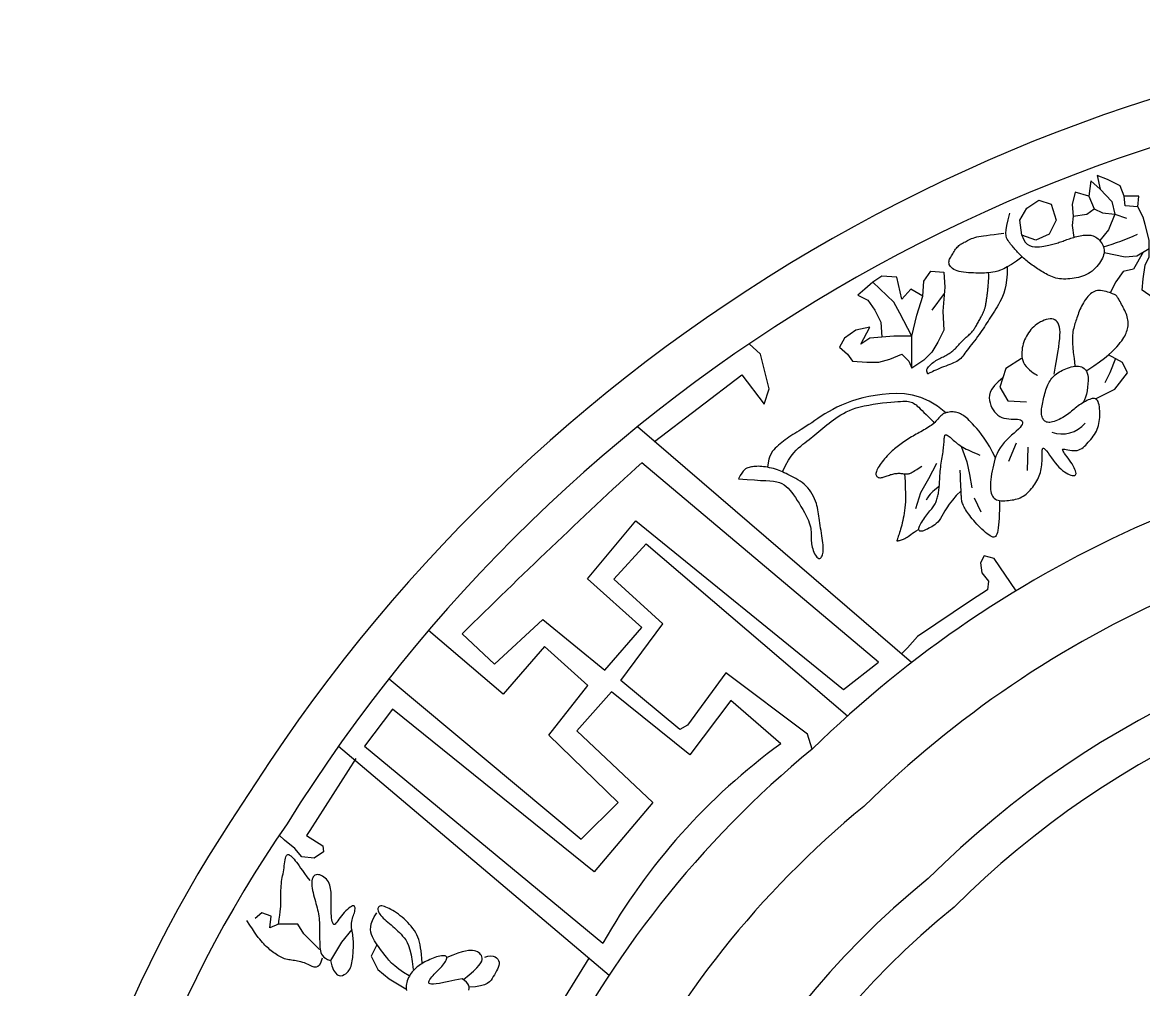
# Model space of a CAD drawing. Extents: x -66030 to 95157, y -13132 to 45879.
# Drawn here: x 24990 to 25571, y 14130 to 14631 of the extents above; entities that cross this region are included whole.
import ezdxf

# ---------------------------------------------------------------- set-up
doc = ezdxf.new("R2010")
doc.units = 0
doc.header["$LTSCALE"] = 100
doc.header["$MEASUREMENT"] = 0
for name, color, linetype in [('3', 11, 'CONTINUOUS'), ('4', 121, 'CONTINUOUS'), ('7', 105, 'CONTINUOUS')]:
    doc.layers.add(name, color=color, linetype=linetype)

# ---------------------------------------------------------------- blocks, each defined once
blk = doc.blocks.new('窗-064')
at = {"layer": '3'}
for points in [[(379.11, 1460.02, 0.125096), (82.51, 1540.83, 0.246226), (-582.47, 1150.55, 0.263392), (-638.54, 530.87, 0.244254), (-189.37, 119.63, 0.094728), (40.45, 107.47, 0.229302), (460.49, 195.21, 0.299851), (744.37, 931.32, 0.257018), (480.15, 1211.55, 0.245877)], [(258.21, 275.66, 0.056171), (374.67, 329.94, 0.100571), (525.28, 505.18, 0.264454), (554.96, 903.36, 0.241063), (298.76, 1092.72, -0.456969), (268.04, 1157.7, 0.370609), (239.49, 1323.16, 0.165573), (66.06, 1355.1, 0.181697), (-310.31, 1189.25, 0.216134), (-501.54, 799.61, 0.12446), (-434.82, 522.55, 0.140784), (-236.16, 321.06, 0.124254), (-143.2, 281.96, 0.146763), (39.28, 286.51, 0.143216)], [(227.97, 381.57, 0.05011), (312.04, 420.63, 0.099746), (431.49, 562.89, 0.267512), (456, 855.31, 0.244076), (277.18, 984.76, -0.494799), (172.3, 1212.21, 0.306539), (173.76, 1233.26, 0.151695), (77.53, 1245.54, 0.187203), (-236.76, 1107.29, 0.218426), (-391.56, 797.3, 0.123451), (-337.83, 574.45, 0.145516), (-174.96, 412.93, 0.15666), (-120.87, 390.01, 0.201741), (39.36, 405.81, 0.174671)]]:
    blk.add_lwpolyline(points, format="xyb", close=True, dxfattribs=at)
for points in [[(-160.96, 1479.5), (-165.83, 1483.82), (-166.91, 1475.71), (-164.21, 1469.23), (-159.88, 1467.07), (-153.39, 1466.53)], [(-141.49, 1470.31), (-140.95, 1475.71), (-148.52, 1475.71), (-150.68, 1481.12), (-157.18, 1484.36), (-162.59, 1486.52), (-160.96, 1479.5), (-155.01, 1473.01), (-153.39, 1466.53), (-147.44, 1464.37)], [(-166.91, 1475.71), (-173.95, 1477.88), (-175.57, 1471.39), (-175.03, 1465.45), (-168, 1466.53), (-164.21, 1469.23)], [(-201.55, 1455.56), (-202.58, 1463.34), (-198.95, 1469.57), (-192.72, 1473.72), (-186.49, 1471.64), (-183.89, 1463.34), (-187.52, 1456.08), (-194.28, 1452.97), (-201.55, 1455.56)], [(-133.5, 1423.13), (-139.32, 1427.08), (-138.78, 1433.03), (-137.7, 1440.05), (-135.54, 1444.38), (-135.54, 1453.02), (-137.7, 1461.13), (-138.78, 1464.91), (-141.49, 1470.31), (-147.98, 1470.85), (-148.52, 1475.71)], [(-201.55, 1455.56), (-200.84, 1453.51), (-199.91, 1451.97), (-198.81, 1450.87), (-197.58, 1450.15), (-196.28, 1449.73), (-194.96, 1449.55), (-193.65, 1449.52), (-192.42, 1449.6), (-191.29, 1449.71), (-190.26, 1449.84), (-189.33, 1449.99), (-188.47, 1450.15), (-187.68, 1450.32), (-186.93, 1450.51), (-186.22, 1450.7), (-185.53, 1450.89), (-184.86, 1451.09), (-184.19, 1451.28), (-183.52, 1451.48), (-182.86, 1451.68), (-182.21, 1451.89), (-181.55, 1452.1), (-180.9, 1452.31), (-180.25, 1452.54), (-179.6, 1452.77), (-178.95, 1453), (-178.29, 1453.25), (-177.61, 1453.49), (-176.92, 1453.73), (-176.21, 1453.97), (-175.48, 1454.21), (-174.72, 1454.44), (-173.92, 1454.66), (-173.1, 1454.87), (-172.27, 1455.06), (-171.43, 1455.24), (-170.58, 1455.39), (-169.75, 1455.51), (-168.93, 1455.6), (-168.14, 1455.65), (-167.37, 1455.66), (-166.64, 1455.63), (-165.93, 1455.54), (-165.25, 1455.4), (-164.58, 1455.2), (-163.94, 1454.93), (-163.31, 1454.59), (-162.68, 1454.18), (-162.07, 1453.69), (-161.48, 1453.12), (-160.93, 1452.49), (-160.41, 1451.81), (-159.96, 1451.09), (-159.57, 1450.33), (-159.26, 1449.54), (-159.05, 1448.73), (-158.94, 1447.92), (-158.93, 1447.1), (-159.02, 1446.27), (-159.2, 1445.43), (-159.47, 1444.58), (-159.83, 1443.72), (-160.27, 1442.86), (-160.78, 1441.99), (-161.37, 1441.11), (-162.02, 1440.24), (-162.74, 1439.38), (-163.52, 1438.54), (-164.35, 1437.74), (-165.22, 1436.99), (-166.14, 1436.3), (-167.1, 1435.68), (-168.09, 1435.14), (-169.11, 1434.67), (-170.15, 1434.27), (-171.21, 1433.93), (-172.29, 1433.65), (-173.38, 1433.42), (-174.48, 1433.23), (-175.58, 1433.09), (-176.68, 1432.97), (-177.78, 1432.9), (-178.87, 1432.86), (-179.94, 1432.86), (-180.99, 1432.91), (-182.02, 1433), (-183.02, 1433.15), (-183.98, 1433.35), (-184.9, 1433.6), (-185.78, 1433.9), (-186.64, 1434.25), (-187.46, 1434.63), (-188.26, 1435.04), (-189.04, 1435.47), (-189.8, 1435.92), (-190.55, 1436.37), (-191.3, 1436.83), (-192.03, 1437.28), (-192.76, 1437.74), (-193.48, 1438.2), (-194.19, 1438.66), (-194.89, 1439.13), (-195.58, 1439.61), (-196.27, 1440.09), (-196.94, 1440.58), (-197.61, 1441.08), (-198.27, 1441.58), (-198.91, 1442.09), (-199.53, 1442.6), (-200.14, 1443.12), (-200.72, 1443.63), (-201.29, 1444.15), (-201.83, 1444.67), (-202.35, 1445.19), (-202.85, 1445.71), (-203.33, 1446.23), (-203.8, 1446.74), (-204.27, 1447.26), (-204.73, 1447.78), (-205.18, 1448.3), (-205.64, 1448.82), (-206.09, 1449.34), (-206.54, 1449.88), (-206.99, 1450.42), (-207.43, 1450.98), (-207.87, 1451.56), (-208.3, 1452.16), (-208.73, 1452.8), (-209.14, 1453.48), (-209.49, 1454.28), (-209.74, 1455.31), (-209.84, 1456.64), (-209.75, 1458.38), (-209.4, 1460.63), (-208.76, 1463.46), (-207.78, 1466.97)], [(-175.03, 1465.45), (-175.57, 1460.59), (-174.72, 1454.44)], [(-153.39, 1466.53), (-156.63, 1458.42), (-161.2, 1452.81)], [(-201.55, 1444.15), (-204.45, 1442.05), (-206.97, 1440.38), (-209.14, 1439.09), (-211.02, 1438.12), (-212.66, 1437.42), (-214.11, 1436.93), (-215.41, 1436.6), (-216.61, 1436.37), (-217.75, 1436.2), (-218.86, 1436.07), (-219.95, 1435.98), (-221.03, 1435.93), (-222.11, 1435.9), (-223.22, 1435.9), (-224.35, 1435.91), (-225.52, 1435.94), (-226.75, 1435.98), (-228.01, 1436.03), (-229.28, 1436.1), (-230.55, 1436.21), (-231.79, 1436.35), (-232.98, 1436.53), (-234.1, 1436.77), (-235.13, 1437.06), (-236.05, 1437.42), (-236.85, 1437.83), (-237.54, 1438.29), (-238.13, 1438.78), (-238.6, 1439.3), (-238.96, 1439.85), (-239.22, 1440.4), (-239.37, 1440.95), (-239.42, 1441.5), (-239.37, 1442.04), (-239.24, 1442.58), (-239.04, 1443.12), (-238.79, 1443.67), (-238.49, 1444.22), (-238.16, 1444.79), (-237.81, 1445.36), (-237.45, 1445.95), (-237.08, 1446.55), (-236.7, 1447.14), (-236.32, 1447.73), (-235.92, 1448.29), (-235.52, 1448.83), (-235.11, 1449.32), (-234.7, 1449.77), (-234.27, 1450.17), (-233.83, 1450.51), (-233.38, 1450.83), (-232.92, 1451.11), (-232.44, 1451.38), (-231.94, 1451.64), (-231.43, 1451.91), (-230.89, 1452.19), (-230.32, 1452.49), (-229.72, 1452.81), (-229.09, 1453.14), (-228.4, 1453.47), (-227.66, 1453.8), (-226.85, 1454.11), (-225.96, 1454.39), (-225, 1454.65), (-223.94, 1454.88), (-222.76, 1455.09), (-221.41, 1455.28), (-219.86, 1455.48), (-218.07, 1455.7), (-216.01, 1455.95), (-213.63, 1456.25), (-210.89, 1456.6)], [(-158.97, 1446.68), (-147.98, 1444.38), (-142.03, 1444.92), (-135.54, 1448.7)], [(-138.78, 1446.81), (-143.65, 1437.89), (-149.06, 1436.81), (-152.85, 1431.41), (-155.75, 1425.65)], [(-258.67, 1403.18), (-268.02, 1403.18), (-280.48, 1402.14), (-285.16, 1399.03), (-280.48, 1407.84), (-287.75, 1406.29), (-293.46, 1402.14), (-296.06, 1397.47), (-291.91, 1393.84), (-289.31, 1390.21), (-282.04, 1389.69), (-275.81, 1389.69), (-270.1, 1391.25), (-263.86, 1393.84), (-260.23, 1390.21), (-258.67, 1386.58), (-258.67, 1397.47), (-258.67, 1403.18), (-256.07, 1414.07), (-252.96, 1423.92), (-252.44, 1431.7), (-248.8, 1436.89), (-242.05, 1436.37), (-241.53, 1428.59), (-242.57, 1416.14), (-242.05, 1406.29), (-245.17, 1400.06), (-248.28, 1394.88), (-252.44, 1390.73), (-258.67, 1386.58)], [(-209.14, 1439.09), (-209.29, 1435.44), (-209.57, 1432.32), (-209.96, 1429.66), (-210.45, 1427.4), (-211.02, 1425.46), (-211.65, 1423.8), (-212.32, 1422.32), (-213.01, 1420.98), (-213.71, 1419.72), (-214.41, 1418.51), (-215.11, 1417.35), (-215.81, 1416.24), (-216.5, 1415.16), (-217.18, 1414.11), (-217.85, 1413.09), (-218.51, 1412.08), (-219.15, 1411.08), (-219.79, 1410.08), (-220.42, 1409.09), (-221.05, 1408.09), (-221.7, 1407.09), (-222.37, 1406.09), (-223.06, 1405.07), (-223.79, 1404.04), (-224.55, 1403), (-225.35, 1401.94), (-226.15, 1400.9), (-226.96, 1399.86), (-227.76, 1398.84), (-228.52, 1397.85), (-229.26, 1396.9), (-229.94, 1396), (-230.56, 1395.15), (-231.13, 1394.36), (-231.67, 1393.62), (-232.21, 1392.93), (-232.75, 1392.29), (-233.32, 1391.7), (-233.93, 1391.15), (-234.61, 1390.64), (-235.36, 1390.17), (-236.19, 1389.74), (-237.08, 1389.33), (-238.02, 1388.93), (-239, 1388.55), (-240.03, 1388.16), (-241.07, 1387.77), (-242.14, 1387.36), (-243.21, 1386.92), (-244.27, 1386.48), (-245.3, 1386.04), (-246.28, 1385.6), (-247.18, 1385.19), (-248, 1384.82), (-248.71, 1384.49), (-249.28, 1384.22), (-249.71, 1384.02), (-250.02, 1383.88), (-250.22, 1383.8), (-250.34, 1383.78), (-250.41, 1383.8), (-250.45, 1383.87), (-250.47, 1383.98), (-250.51, 1384.12), (-250.58, 1384.28), (-250.67, 1384.48), (-250.77, 1384.71), (-250.84, 1384.96), (-250.89, 1385.26), (-250.89, 1385.58), (-250.82, 1385.95), (-250.66, 1386.35), (-250.41, 1386.79), (-250.07, 1387.26), (-249.65, 1387.75), (-249.16, 1388.25), (-248.62, 1388.76), (-248.04, 1389.25), (-247.42, 1389.73), (-246.79, 1390.17), (-246.15, 1390.58), (-245.5, 1390.96), (-244.85, 1391.32), (-244.21, 1391.65), (-243.56, 1391.97), (-242.93, 1392.28), (-242.3, 1392.6), (-241.68, 1392.91), (-241.08, 1393.23), (-240.49, 1393.57), (-239.92, 1393.91), (-239.36, 1394.26), (-238.83, 1394.62), (-238.31, 1394.98), (-237.82, 1395.35), (-237.35, 1395.72), (-236.9, 1396.1), (-236.48, 1396.48), (-236.07, 1396.86), (-235.68, 1397.24), (-235.31, 1397.63), (-234.94, 1398.01), (-234.59, 1398.4), (-234.24, 1398.79), (-233.89, 1399.18), (-233.55, 1399.57), (-233.2, 1399.96), (-232.84, 1400.34), (-232.48, 1400.73), (-232.11, 1401.12), (-231.72, 1401.51), (-231.31, 1401.9), (-230.89, 1402.29), (-230.44, 1402.67), (-230, 1403.06), (-229.55, 1403.45), (-229.1, 1403.84), (-228.67, 1404.23), (-228.26, 1404.62), (-227.87, 1405), (-227.51, 1405.39), (-227.17, 1405.79), (-226.86, 1406.18), (-226.57, 1406.59), (-226.28, 1407), (-226.01, 1407.43), (-225.74, 1407.87), (-225.46, 1408.33), (-225.18, 1408.81), (-224.89, 1409.31), (-224.61, 1409.82), (-224.32, 1410.34), (-224.03, 1410.85), (-223.75, 1411.37), (-223.47, 1411.87), (-223.2, 1412.37), (-222.94, 1412.84), (-222.69, 1413.3), (-222.46, 1413.75), (-222.23, 1414.18), (-222.02, 1414.59), (-221.82, 1415), (-221.63, 1415.39), (-221.46, 1415.77), (-221.3, 1416.14), (-221.15, 1416.5), (-221.02, 1416.86), (-220.9, 1417.21), (-220.78, 1417.56), (-220.68, 1417.92), (-220.58, 1418.28), (-220.5, 1418.65), (-220.42, 1419.03), (-220.34, 1419.42), (-220.27, 1419.82), (-220.21, 1420.23), (-220.14, 1420.66), (-220.08, 1421.09), (-220.01, 1421.53), (-219.94, 1421.98), (-219.87, 1422.44), (-219.8, 1422.91), (-219.72, 1423.39), (-219.65, 1423.86), (-219.58, 1424.34), (-219.51, 1424.81), (-219.45, 1425.27), (-219.39, 1425.72), (-219.33, 1426.16), (-219.29, 1426.59), (-219.24, 1427.04), (-219.2, 1427.5), (-219.16, 1428), (-219.12, 1428.54), (-219.07, 1429.13), (-219.02, 1429.79), (-218.96, 1430.51), (-218.9, 1431.3), (-218.85, 1432.12), (-218.8, 1432.96), (-218.78, 1433.79), (-218.77, 1434.6), (-218.8, 1435.37), (-218.86, 1436.07)], [(-252.96, 1423.92), (-259.19, 1427.55), (-263.86, 1422.37), (-266.46, 1433.78), (-274.25, 1434.3), (-278.92, 1431.18), (-283.08, 1427.55), (-286.71, 1424.44), (-281.52, 1421.85), (-277.89, 1416.66), (-274.77, 1410.44), (-274.25, 1402.66)], [(-258.67, 1403.18), (-264.9, 1415.11), (-268.02, 1420.81), (-278.92, 1431.18)], [(-241.8, 1425.41), (-248.28, 1416.66)], [(-167.92, 1385.51), (-164.38, 1387.88), (-161.37, 1390), (-158.84, 1391.9), (-156.74, 1393.6), (-155.01, 1395.12), (-153.58, 1396.49), (-152.4, 1397.73), (-151.42, 1398.85), (-150.57, 1399.87), (-149.84, 1400.82), (-149.22, 1401.7), (-148.69, 1402.53), (-148.25, 1403.31), (-147.87, 1404.06), (-147.55, 1404.8), (-147.28, 1405.53), (-147.04, 1406.27), (-146.84, 1407.02), (-146.67, 1407.78), (-146.55, 1408.54), (-146.48, 1409.31), (-146.46, 1410.09), (-146.5, 1410.87), (-146.6, 1411.67), (-146.76, 1412.47), (-146.97, 1413.28), (-147.24, 1414.09), (-147.55, 1414.91), (-147.89, 1415.72), (-148.26, 1416.53), (-148.66, 1417.34), (-149.07, 1418.14), (-149.49, 1418.94), (-149.91, 1419.71), (-150.32, 1420.46), (-150.71, 1421.16), (-151.08, 1421.81), (-151.42, 1422.4), (-151.72, 1422.91), (-151.97, 1423.34), (-152.17, 1423.68), (-152.34, 1423.94), (-152.5, 1424.15), (-152.68, 1424.31), (-152.89, 1424.46), (-153.17, 1424.6), (-153.54, 1424.76), (-154.02, 1424.96), (-154.63, 1425.21), (-155.35, 1425.5), (-156.16, 1425.8), (-157.04, 1426.1), (-157.96, 1426.38), (-158.9, 1426.63), (-159.84, 1426.81), (-160.76, 1426.92), (-161.63, 1426.94), (-162.46, 1426.86), (-163.25, 1426.69), (-164, 1426.43), (-164.72, 1426.08), (-165.41, 1425.65), (-166.08, 1425.13), (-166.73, 1424.54), (-167.36, 1423.86), (-167.97, 1423.11), (-168.56, 1422.31), (-169.13, 1421.47), (-169.67, 1420.59), (-170.17, 1419.69), (-170.64, 1418.79), (-171.08, 1417.89), (-171.48, 1417), (-171.84, 1416.13), (-172.17, 1415.28), (-172.48, 1414.44), (-172.76, 1413.62), (-173.04, 1412.81), (-173.3, 1412.02), (-173.55, 1411.24), (-173.81, 1410.48), (-174.06, 1409.73), (-174.3, 1408.97), (-174.54, 1408.19), (-174.75, 1407.39), (-174.95, 1406.55), (-175.12, 1405.67), (-175.26, 1404.73), (-175.37, 1403.7), (-175.43, 1402.53), (-175.44, 1401.13), (-175.37, 1399.42), (-175.21, 1397.31), (-174.95, 1394.73), (-174.57, 1391.59), (-174.07, 1387.81)], [(-184.81, 1383.47), (-184.09, 1387.77), (-183.47, 1391.5), (-182.95, 1394.73), (-182.52, 1397.5), (-182.2, 1399.89), (-181.97, 1401.94), (-181.85, 1403.72), (-181.83, 1405.28), (-181.91, 1406.67), (-182.1, 1407.9), (-182.38, 1408.97), (-182.77, 1409.89), (-183.25, 1410.65), (-183.82, 1411.26), (-184.49, 1411.71), (-185.24, 1412.01), (-186.08, 1412.16), (-186.99, 1412.17), (-187.96, 1412.06), (-188.95, 1411.83), (-189.96, 1411.5), (-190.98, 1411.09), (-191.97, 1410.6), (-192.92, 1410.05), (-193.82, 1409.45), (-194.66, 1408.81), (-195.46, 1408.12), (-196.2, 1407.39), (-196.9, 1406.62), (-197.55, 1405.81), (-198.16, 1404.96), (-198.72, 1404.09), (-199.24, 1403.18), (-199.72, 1402.24), (-200.16, 1401.27), (-200.54, 1400.27), (-200.88, 1399.26), (-201.15, 1398.21), (-201.38, 1397.15), (-201.53, 1396.08), (-201.63, 1394.98), (-201.65, 1393.88), (-201.57, 1392.78), (-201.4, 1391.69), (-201.11, 1390.61), (-200.7, 1389.56), (-200.15, 1388.54), (-199.44, 1387.56), (-198.59, 1386.62), (-197.64, 1385.76), (-196.65, 1384.98), (-195.7, 1384.3), (-194.84, 1383.74), (-194.15, 1383.31), (-193.68, 1383.05), (-193.52, 1382.96)], [(-392.03, 1348.6), (-346.83, 1383.14), (-335.21, 1367.97), (-332.53, 1376), (-337, 1393.85), (-342.91, 1399.25)], [(-201.71, 1391.65), (-209.89, 1386.53), (-212.97, 1376.82), (-208.87, 1369.66), (-199.15, 1369.15)], [(-163.35, 1370.69), (-153.37, 1375.7), (-146.76, 1384.29), (-149.4, 1389.57), (-156.74, 1393.6)], [(-153.07, 1391.59), (-156.02, 1384.29), (-158.66, 1379)], [(-211.43, 1381.68), (-213.96, 1379.57), (-215.85, 1377.63), (-217.18, 1375.84), (-218.02, 1374.2), (-218.45, 1372.67), (-218.56, 1371.24), (-218.41, 1369.89), (-218.08, 1368.6), (-217.65, 1367.36), (-217.13, 1366.18), (-216.51, 1365.08), (-215.79, 1364.06), (-214.99, 1363.14), (-214.09, 1362.34), (-213.1, 1361.67), (-212.03, 1361.14), (-210.87, 1360.77), (-209.65, 1360.53), (-208.42, 1360.38), (-207.19, 1360.3), (-206, 1360.26), (-204.88, 1360.22), (-203.86, 1360.16), (-202.98, 1360.04), (-202.27, 1359.83), (-201.73, 1359.54), (-201.37, 1359.16), (-201.2, 1358.69), (-201.23, 1358.14), (-201.46, 1357.5), (-201.9, 1356.76), (-202.56, 1355.95), (-203.43, 1355.04), (-204.48, 1354.05), (-205.66, 1352.99), (-206.92, 1351.86), (-208.22, 1350.66), (-209.5, 1349.4), (-210.73, 1348.1), (-211.86, 1346.74), (-212.84, 1345.35), (-213.68, 1343.92), (-214.41, 1342.46), (-215.02, 1340.98), (-215.55, 1339.48), (-216, 1337.96), (-216.38, 1336.43), (-216.72, 1334.9), (-217.02, 1333.37), (-217.29, 1331.85), (-217.51, 1330.36), (-217.69, 1328.91), (-217.81, 1327.52), (-217.88, 1326.2), (-217.89, 1324.96), (-217.83, 1323.82), (-217.7, 1322.79), (-217.49, 1321.87), (-217.21, 1321.05), (-216.86, 1320.34), (-216.43, 1319.73), (-215.92, 1319.21), (-215.34, 1318.79), (-214.67, 1318.46), (-213.93, 1318.21), (-213.12, 1318.04), (-212.26, 1317.95), (-211.36, 1317.91), (-210.42, 1317.93), (-209.48, 1317.99), (-208.53, 1318.08), (-207.59, 1318.2), (-206.68, 1318.34), (-205.78, 1318.5), (-204.91, 1318.69), (-204.06, 1318.91), (-203.23, 1319.18), (-202.42, 1319.51), (-201.63, 1319.89), (-200.85, 1320.33), (-200.09, 1320.84), (-199.35, 1321.42), (-198.63, 1322.06), (-197.93, 1322.74), (-197.26, 1323.46), (-196.61, 1324.21), (-195.98, 1324.99), (-195.39, 1325.78), (-194.83, 1326.59), (-194.31, 1327.4), (-193.82, 1328.22), (-193.37, 1329.06), (-192.96, 1329.92), (-192.59, 1330.79), (-192.26, 1331.68), (-191.98, 1332.6), (-191.75, 1333.54), (-191.56, 1334.5), (-191.41, 1335.47), (-191.3, 1336.47), (-191.22, 1337.47), (-191.16, 1338.48), (-191.14, 1339.5), (-191.13, 1340.52), (-191.13, 1341.54), (-191.13, 1342.51), (-191.11, 1343.4), (-191.05, 1344.16), (-190.93, 1344.74), (-190.73, 1345.11), (-190.43, 1345.23), (-190.02, 1345.04), (-189.47, 1344.53), (-188.81, 1343.73), (-188.05, 1342.71), (-187.2, 1341.54), (-186.29, 1340.26), (-185.34, 1338.94), (-184.36, 1337.65), (-183.36, 1336.43), (-182.38, 1335.35), (-181.41, 1334.41), (-180.46, 1333.6), (-179.54, 1332.91), (-178.65, 1332.33), (-177.81, 1331.87), (-177.02, 1331.51), (-176.28, 1331.24), (-175.61, 1331.06), (-175.02, 1330.97), (-174.51, 1330.98), (-174.09, 1331.1), (-173.77, 1331.32), (-173.57, 1331.66), (-173.5, 1332.11), (-173.55, 1332.68), (-173.75, 1333.38), (-174.07, 1334.19), (-174.5, 1335.07), (-175.01, 1336.02), (-175.6, 1337), (-176.23, 1337.99), (-176.89, 1338.98), (-177.56, 1339.93), (-178.23, 1340.82), (-178.85, 1341.65), (-179.42, 1342.41), (-179.89, 1343.07), (-180.24, 1343.63), (-180.44, 1344.08), (-180.47, 1344.42), (-180.29, 1344.61), (-179.9, 1344.67), (-179.3, 1344.63), (-178.56, 1344.5), (-177.69, 1344.34), (-176.75, 1344.16), (-175.76, 1344.01), (-174.77, 1343.93), (-173.81, 1343.93), (-172.92, 1344.06), (-172.09, 1344.3), (-171.31, 1344.64), (-170.57, 1345.08), (-169.86, 1345.6), (-169.18, 1346.18), (-168.51, 1346.83), (-167.84, 1347.51), (-167.16, 1348.23), (-166.49, 1348.98), (-165.83, 1349.76), (-165.18, 1350.57), (-164.57, 1351.4), (-163.99, 1352.27), (-163.45, 1353.16), (-162.98, 1354.07), (-162.56, 1355.01), (-162.2, 1355.97), (-161.91, 1356.96), (-161.66, 1357.97), (-161.47, 1359), (-161.33, 1360.06), (-161.24, 1361.14), (-161.18, 1362.25), (-161.17, 1363.38), (-161.2, 1364.5), (-161.28, 1365.61), (-161.41, 1366.66), (-161.59, 1367.64), (-161.82, 1368.53), (-162.11, 1369.3), (-162.46, 1369.92), (-162.88, 1370.38), (-163.35, 1370.69), (-163.88, 1370.86), (-164.46, 1370.91), (-165.08, 1370.85), (-165.74, 1370.7), (-166.43, 1370.47), (-167.16, 1370.17), (-167.9, 1369.83), (-168.67, 1369.45), (-169.44, 1369.02), (-170.22, 1368.57), (-170.99, 1368.08), (-171.75, 1367.57), (-172.49, 1367.05), (-173.21, 1366.51), (-173.9, 1365.96), (-174.57, 1365.41), (-175.23, 1364.85), (-175.89, 1364.3), (-176.56, 1363.74), (-177.26, 1363.18), (-177.98, 1362.63), (-178.76, 1362.08), (-179.58, 1361.54), (-180.45, 1361.02), (-181.34, 1360.53), (-182.24, 1360.07), (-183.14, 1359.65), (-184.02, 1359.29), (-184.87, 1358.99), (-185.67, 1358.76), (-186.4, 1358.61), (-187.08, 1358.53), (-187.7, 1358.53), (-188.26, 1358.6), (-188.77, 1358.73), (-189.23, 1358.94), (-189.65, 1359.2), (-190.02, 1359.52), (-190.35, 1359.9), (-190.64, 1360.34), (-190.89, 1360.82), (-191.1, 1361.36), (-191.26, 1361.94), (-191.37, 1362.57), (-191.44, 1363.24), (-191.47, 1363.95), (-191.45, 1364.71), (-191.38, 1365.5), (-191.28, 1366.32), (-191.14, 1367.17), (-190.97, 1368.05), (-190.78, 1368.94), (-190.58, 1369.85), (-190.36, 1370.77), (-190.13, 1371.7), (-189.89, 1372.63), (-189.64, 1373.56), (-189.38, 1374.48), (-189.1, 1375.38), (-188.8, 1376.26), (-188.48, 1377.11), (-188.14, 1377.93), (-187.78, 1378.71), (-187.39, 1379.45), (-186.96, 1380.15), (-186.51, 1380.83), (-186.02, 1381.46), (-185.49, 1382.07), (-184.92, 1382.66), (-184.3, 1383.21), (-183.64, 1383.74), (-182.93, 1384.25), (-182.18, 1384.73), (-181.39, 1385.18), (-180.57, 1385.61), (-179.71, 1386), (-178.82, 1386.37), (-177.9, 1386.7), (-176.97, 1387.01), (-176.02, 1387.26), (-175.06, 1387.47), (-174.12, 1387.61), (-173.2, 1387.67), (-172.3, 1387.65), (-171.45, 1387.53), (-170.65, 1387.3), (-169.92, 1386.95), (-169.26, 1386.47), (-168.68, 1385.85), (-168.18, 1385.08), (-167.79, 1384.14), (-167.49, 1383.03), (-167.32, 1381.74), (-167.26, 1380.25), (-167.33, 1378.58), (-167.51, 1376.79), (-167.79, 1374.97), (-168.17, 1373.22), (-168.61, 1371.62), (-169.11, 1370.26), (-169.65, 1369.24), (-170.23, 1368.64)], [(-241.03, 1363.48), (-245.37, 1366.97), (-249.7, 1369.59), (-253.99, 1371.46), (-258.23, 1372.66), (-262.38, 1373.33), (-266.42, 1373.54), (-270.31, 1373.42), (-274.04, 1373.07), (-277.57, 1372.57), (-280.92, 1371.95), (-284.08, 1371.23), (-287.07, 1370.41), (-289.89, 1369.51), (-292.55, 1368.53), (-295.06, 1367.48), (-297.43, 1366.39), (-299.66, 1365.24), (-301.75, 1364.08), (-303.73, 1362.9), (-305.59, 1361.72), (-307.34, 1360.57), (-308.98, 1359.46), (-310.54, 1358.4), (-312, 1357.41), (-313.38, 1356.51), (-314.69, 1355.68), (-315.93, 1354.91), (-317.12, 1354.19), (-318.24, 1353.51), (-319.33, 1352.85), (-320.37, 1352.21), (-321.38, 1351.56), (-322.37, 1350.91), (-323.33, 1350.24), (-324.27, 1349.56), (-325.18, 1348.87), (-326.08, 1348.16), (-326.95, 1347.44), (-327.8, 1346.7), (-328.64, 1345.95), (-329.45, 1345.17), (-330.23, 1344.33), (-330.96, 1343.39), (-331.63, 1342.28), (-332.23, 1340.97), (-332.73, 1339.41), (-333.14, 1337.55), (-333.43, 1335.35)], [(-325.64, 1332.95), (-324.05, 1336.22), (-322.56, 1338.9), (-321.16, 1341.06), (-319.84, 1342.81), (-318.58, 1344.21), (-317.39, 1345.35), (-316.24, 1346.31), (-315.13, 1347.18), (-314.04, 1348.02), (-312.98, 1348.85), (-311.93, 1349.68), (-310.89, 1350.5), (-309.87, 1351.32), (-308.85, 1352.15), (-307.83, 1352.98), (-306.81, 1353.82), (-305.78, 1354.68), (-304.74, 1355.54), (-303.69, 1356.41), (-302.62, 1357.28), (-301.52, 1358.15), (-300.39, 1359.02), (-299.23, 1359.88), (-298.03, 1360.74), (-296.78, 1361.58), (-295.47, 1362.4), (-294.09, 1363.19), (-292.61, 1363.96), (-291.03, 1364.69), (-289.31, 1365.37), (-287.46, 1366.01), (-285.45, 1366.58), (-283.27, 1367.1), (-280.98, 1367.56), (-278.61, 1367.96), (-276.23, 1368.31), (-273.89, 1368.61), (-271.64, 1368.87), (-269.53, 1369.07), (-267.62, 1369.24), (-265.94, 1369.37), (-264.49, 1369.46), (-263.23, 1369.51), (-262.14, 1369.52), (-261.2, 1369.48), (-260.37, 1369.38), (-259.64, 1369.24), (-258.96, 1369.04), (-258.33, 1368.79), (-257.72, 1368.47), (-257.1, 1368.08), (-256.47, 1367.61), (-255.79, 1367.04), (-255.06, 1366.38), (-254.25, 1365.6), (-253.34, 1364.72), (-252.34, 1363.71), (-251.27, 1362.65), (-250.21, 1361.58), (-249.21, 1360.56), (-248.33, 1359.67), (-247.63, 1358.96), (-247.16, 1358.48), (-246.99, 1358.31)], [(-215.29, 1340.23), (-216.8, 1343.2), (-218.28, 1345.87), (-219.74, 1348.26), (-221.15, 1350.38), (-222.51, 1352.26), (-223.79, 1353.92), (-224.99, 1355.38), (-226.1, 1356.66), (-227.11, 1357.78), (-228.02, 1358.75), (-228.86, 1359.59), (-229.62, 1360.31), (-230.33, 1360.93), (-230.99, 1361.46), (-231.63, 1361.92), (-232.25, 1362.32), (-232.86, 1362.68), (-233.47, 1362.99), (-234.08, 1363.25), (-234.69, 1363.48), (-235.32, 1363.66), (-235.95, 1363.8), (-236.59, 1363.9), (-237.26, 1363.96), (-237.94, 1363.98), (-238.63, 1363.95), (-239.33, 1363.88), (-240.02, 1363.76), (-240.7, 1363.6), (-241.36, 1363.37), (-241.99, 1363.09), (-242.58, 1362.74), (-243.14, 1362.34), (-243.66, 1361.88), (-244.15, 1361.38), (-244.64, 1360.84), (-245.13, 1360.28), (-245.62, 1359.71), (-246.14, 1359.14), (-246.7, 1358.58), (-247.29, 1358.04), (-247.93, 1357.51), (-248.6, 1357), (-249.3, 1356.51), (-250.03, 1356.03), (-250.78, 1355.55), (-251.55, 1355.09), (-252.34, 1354.63), (-253.14, 1354.18), (-253.94, 1353.73), (-254.75, 1353.28), (-255.56, 1352.84), (-256.38, 1352.38), (-257.2, 1351.93), (-258.01, 1351.47), (-258.83, 1351), (-259.63, 1350.52), (-260.43, 1350.03), (-261.23, 1349.54), (-262, 1349.04), (-262.77, 1348.53), (-263.51, 1348.02), (-264.24, 1347.51), (-264.94, 1347), (-265.62, 1346.48), (-266.29, 1345.96), (-266.93, 1345.44), (-267.57, 1344.9), (-268.2, 1344.34), (-268.83, 1343.76), (-269.47, 1343.15), (-270.11, 1342.52), (-270.77, 1341.85), (-271.44, 1341.15), (-272.1, 1340.43), (-272.76, 1339.69), (-273.39, 1338.94), (-274.01, 1338.19), (-274.58, 1337.43), (-275.12, 1336.67), (-275.61, 1335.93), (-276.04, 1335.2), (-276.42, 1334.49), (-276.73, 1333.82), (-276.97, 1333.18), (-277.14, 1332.59), (-277.23, 1332.05), (-277.23, 1331.56), (-277.15, 1331.14), (-276.99, 1330.78), (-276.75, 1330.48), (-276.46, 1330.25), (-276.11, 1330.07), (-275.73, 1329.95), (-275.3, 1329.88), (-274.86, 1329.88), (-274.4, 1329.92), (-273.92, 1330.01), (-273.43, 1330.14), (-272.93, 1330.3), (-272.41, 1330.49), (-271.88, 1330.68), (-271.35, 1330.89), (-270.8, 1331.09), (-270.24, 1331.28), (-269.67, 1331.46), (-269.11, 1331.63), (-268.54, 1331.77), (-267.97, 1331.9), (-267.41, 1332.01), (-266.86, 1332.09), (-266.31, 1332.14), (-265.79, 1332.17), (-265.28, 1332.17), (-264.78, 1332.15), (-264.3, 1332.12), (-263.84, 1332.07), (-263.4, 1332.02), (-262.98, 1331.97), (-262.57, 1331.93), (-262.18, 1331.9), (-261.81, 1331.88), (-261.46, 1331.87), (-261.1, 1331.88), (-260.76, 1331.91), (-260.41, 1331.96), (-260.06, 1332.04), (-259.7, 1332.14), (-259.32, 1332.28), (-258.9, 1332.47), (-258.39, 1332.73), (-257.78, 1333.09), (-257.01, 1333.57), (-256.07, 1334.19), (-254.91, 1334.97), (-253.5, 1335.93)], [(-258.77, 1234.1), (-400.91, 1356.23)], [(-233.09, 1323.13), (-235.61, 1320.59), (-237.64, 1318.29), (-239.26, 1316.21), (-240.54, 1314.35), (-241.55, 1312.68), (-242.38, 1311.2), (-243.09, 1309.9), (-243.77, 1308.76), (-244.47, 1307.76), (-245.2, 1306.9), (-245.95, 1306.15), (-246.72, 1305.51), (-247.5, 1304.95), (-248.28, 1304.47), (-249.05, 1304.04), (-249.81, 1303.65), (-250.55, 1303.28), (-251.26, 1302.96), (-251.94, 1302.67), (-252.56, 1302.43), (-253.14, 1302.26), (-253.65, 1302.15), (-254.09, 1302.12), (-254.45, 1302.17), (-254.72, 1302.32), (-254.91, 1302.55), (-255.01, 1302.86), (-255.02, 1303.26), (-254.96, 1303.72), (-254.81, 1304.25), (-254.59, 1304.84), (-254.29, 1305.49), (-253.92, 1306.18), (-253.49, 1306.92), (-253, 1307.67), (-252.48, 1308.44), (-251.94, 1309.21), (-251.38, 1309.96), (-250.83, 1310.69), (-250.28, 1311.39), (-249.76, 1312.04), (-249.27, 1312.64), (-248.8, 1313.22), (-248.35, 1313.77), (-247.94, 1314.3), (-247.55, 1314.82), (-247.19, 1315.34), (-246.86, 1315.87), (-246.55, 1316.41), (-246.28, 1316.96), (-246.03, 1317.53), (-245.81, 1318.1), (-245.61, 1318.69), (-245.42, 1319.29), (-245.26, 1319.89), (-245.12, 1320.5), (-244.98, 1321.12), (-244.87, 1321.74), (-244.76, 1322.39), (-244.67, 1323.06), (-244.58, 1323.77), (-244.51, 1324.51), (-244.44, 1325.3), (-244.38, 1326.14), (-244.32, 1327.03), (-244.26, 1327.98), (-244.21, 1328.97), (-244.15, 1330), (-244.08, 1331.04), (-244, 1332.11), (-243.91, 1333.18), (-243.8, 1334.25), (-243.67, 1335.31), (-243.53, 1336.36), (-243.37, 1337.4), (-243.21, 1338.42), (-243.05, 1339.42), (-242.88, 1340.4), (-242.73, 1341.37), (-242.58, 1342.31), (-242.45, 1343.22), (-242.34, 1344.11), (-242.23, 1344.98), (-242.14, 1345.81), (-242.06, 1346.61), (-242, 1347.39), (-241.94, 1348.13), (-241.9, 1348.84), (-241.86, 1349.51), (-241.82, 1350.14), (-241.78, 1350.7), (-241.71, 1351.19), (-241.61, 1351.59), (-241.46, 1351.9), (-241.26, 1352.09), (-241, 1352.16), (-240.67, 1352.09), (-240.27, 1351.91), (-239.83, 1351.62), (-239.33, 1351.26), (-238.81, 1350.83), (-238.27, 1350.36), (-237.71, 1349.86), (-237.15, 1349.37), (-236.6, 1348.88), (-236.05, 1348.4), (-235.49, 1347.94), (-234.91, 1347.48), (-234.3, 1347.03), (-233.65, 1346.58), (-232.95, 1346.13), (-232.19, 1345.68), (-231.37, 1345.22), (-230.47, 1344.76), (-229.5, 1344.28), (-228.45, 1343.79), (-227.32, 1343.28), (-226.11, 1342.75), (-224.82, 1342.2), (-223.44, 1341.62)], [(-232.93, 1345.73), (-230.09, 1338.15), (-228.82, 1331.51), (-227.55, 1324.56)], [(-204.62, 1347.75), (-208.53, 1338.28)], [(-198.49, 1345.7), (-198.86, 1333.64)], [(-491.74, 1248.96), (-475.05, 1233.22), (-449.92, 1256.32), (-417.74, 1230.21), (-398.64, 1252.3), (-426.79, 1277.41), (-401.65, 1307.54), (-294.07, 1220.17), (-275.97, 1234.23), (-398.64, 1337.67)], [(-245.91, 1337.2), (-250.02, 1329.3), (-254.13, 1322.03), (-256.66, 1313.81)], [(-348.4, 1329.37), (-343.97, 1328.99), (-340.21, 1328.72), (-337.04, 1328.52), (-334.38, 1328.37), (-332.16, 1328.21), (-330.29, 1328.02), (-328.7, 1327.75), (-327.31, 1327.37), (-326.04, 1326.85), (-324.87, 1326.18), (-323.79, 1325.38), (-322.77, 1324.46), (-321.8, 1323.41), (-320.86, 1322.24), (-319.93, 1320.97), (-318.99, 1319.6), (-318.03, 1318.13), (-317.07, 1316.61), (-316.12, 1315.04), (-315.2, 1313.47), (-314.34, 1311.92), (-313.55, 1310.43), (-312.85, 1309.01), (-312.27, 1307.7), (-311.81, 1306.52), (-311.46, 1305.45), (-311.21, 1304.49), (-311.04, 1303.6), (-310.94, 1302.78), (-310.89, 1301.99), (-310.87, 1301.22), (-310.87, 1300.45), (-310.87, 1299.67), (-310.86, 1298.87), (-310.84, 1298.06), (-310.79, 1297.23), (-310.72, 1296.39), (-310.62, 1295.54), (-310.47, 1294.68), (-310.27, 1293.81), (-310.02, 1292.94), (-309.72, 1292.08), (-309.38, 1291.25), (-309.01, 1290.48), (-308.62, 1289.77), (-308.22, 1289.16), (-307.81, 1288.66), (-307.41, 1288.29), (-307.02, 1288.07), (-306.64, 1287.98), (-306.28, 1288.03), (-305.95, 1288.2), (-305.65, 1288.49), (-305.38, 1288.88), (-305.14, 1289.37), (-304.95, 1289.95), (-304.79, 1290.62), (-304.68, 1291.36), (-304.62, 1292.18), (-304.59, 1293.07), (-304.6, 1294.03), (-304.66, 1295.07), (-304.75, 1296.17), (-304.88, 1297.33), (-305.05, 1298.56), (-305.24, 1299.83), (-305.46, 1301.13), (-305.69, 1302.46), (-305.92, 1303.78), (-306.14, 1305.1), (-306.35, 1306.39), (-306.54, 1307.63), (-306.71, 1308.83), (-306.85, 1309.98), (-306.99, 1311.1), (-307.14, 1312.19), (-307.32, 1313.28), (-307.54, 1314.37), (-307.8, 1315.47), (-308.14, 1316.6), (-308.56, 1317.77), (-309.05, 1318.95), (-309.62, 1320.14), (-310.26, 1321.32), (-310.98, 1322.48), (-311.76, 1323.6), (-312.61, 1324.66), (-313.53, 1325.64), (-314.51, 1326.55), (-315.53, 1327.37), (-316.59, 1328.13), (-317.67, 1328.82), (-318.76, 1329.45), (-319.84, 1330.04), (-320.89, 1330.58), (-321.92, 1331.09), (-322.89, 1331.58), (-323.83, 1332.04), (-324.74, 1332.48), (-325.63, 1332.89), (-326.53, 1333.27), (-327.43, 1333.64), (-328.35, 1333.97), (-329.3, 1334.28), (-330.29, 1334.57), (-331.32, 1334.83), (-332.36, 1335.06), (-333.4, 1335.26), (-334.44, 1335.44), (-335.45, 1335.57), (-336.43, 1335.68), (-337.35, 1335.75), (-338.22, 1335.78), (-339.03, 1335.77), (-339.79, 1335.74), (-340.51, 1335.68), (-341.19, 1335.58), (-341.83, 1335.47), (-342.45, 1335.33), (-343.04, 1335.18), (-343.62, 1335), (-344.2, 1334.76), (-344.79, 1334.41), (-345.41, 1333.91), (-346.06, 1333.19), (-346.77, 1332.23), (-347.55, 1330.97), (-348.4, 1329.37)], [(-262.36, 1331.83), (-262.16, 1327.89), (-262.03, 1324.57), (-261.96, 1321.78), (-261.95, 1319.44), (-261.99, 1317.45), (-262.08, 1315.75), (-262.22, 1314.24), (-262.39, 1312.84), (-262.59, 1311.48), (-262.82, 1310.15), (-263.07, 1308.87), (-263.34, 1307.63), (-263.62, 1306.44), (-263.9, 1305.3), (-264.19, 1304.23), (-264.47, 1303.22), (-264.74, 1302.29), (-265, 1301.44), (-265.24, 1300.66), (-265.47, 1299.96), (-265.68, 1299.34), (-265.86, 1298.8), (-266.02, 1298.34), (-266.15, 1297.96), (-266.26, 1297.67), (-266.32, 1297.45), (-266.35, 1297.3), (-266.33, 1297.21), (-266.26, 1297.17), (-266.13, 1297.16), (-265.93, 1297.19), (-265.67, 1297.24), (-265.34, 1297.31), (-264.95, 1297.4), (-264.49, 1297.51), (-264, 1297.65), (-263.46, 1297.83), (-262.9, 1298.05), (-262.32, 1298.32), (-261.72, 1298.65), (-261.13, 1299.03), (-260.51, 1299.47), (-259.85, 1299.96), (-259.14, 1300.5), (-258.34, 1301.08), (-257.43, 1301.71), (-256.41, 1302.37), (-255.24, 1303.07)], [(-213.12, 1318.04), (-213.19, 1315.57), (-213.27, 1313.22), (-213.35, 1311.02), (-213.44, 1308.97), (-213.55, 1307.08), (-213.68, 1305.38), (-213.84, 1303.87), (-214.03, 1302.57), (-214.25, 1301.48), (-214.52, 1300.6), (-214.84, 1299.93), (-215.21, 1299.46), (-215.64, 1299.16), (-216.13, 1299.05), (-216.69, 1299.11), (-217.32, 1299.33), (-218.03, 1299.7), (-218.81, 1300.2), (-219.64, 1300.82), (-220.5, 1301.53), (-221.39, 1302.32), (-222.29, 1303.17), (-223.19, 1304.06), (-224.07, 1304.96), (-224.93, 1305.87), (-225.75, 1306.77), (-226.54, 1307.67), (-227.28, 1308.55), (-227.99, 1309.42), (-228.65, 1310.26), (-229.26, 1311.08), (-229.82, 1311.86), (-230.33, 1312.62), (-230.78, 1313.34), (-231.19, 1314.03), (-231.54, 1314.69), (-231.85, 1315.32), (-232.11, 1315.93), (-232.33, 1316.51), (-232.51, 1317.08), (-232.65, 1317.62), (-232.76, 1318.15), (-232.83, 1318.68), (-232.89, 1319.21), (-232.93, 1319.74), (-232.96, 1320.3), (-232.99, 1320.87), (-233.01, 1321.48), (-233.05, 1322.13), (-233.09, 1322.89), (-233.14, 1323.83), (-233.2, 1325.02), (-233.27, 1326.53), (-233.36, 1328.44), (-233.45, 1330.81), (-233.57, 1333.72)], [(-244.32, 1325.51), (-245.79, 1324.35), (-246.92, 1323.44), (-247.81, 1322.68), (-248.52, 1321.99), (-249.14, 1321.29), (-249.75, 1320.48), (-250.44, 1319.5), (-251.29, 1318.24)], [(-226.29, 1319.5), (-222.81, 1312.23)], [(-310.31, 1189.25), (-312.79, 1196.93), (-355, 1228.74), (-374.91, 1201.7), (-378.89, 1199.31), (-409.47, 1224.77), (-387.65, 1254.2), (-413.14, 1277.27), (-396.41, 1295.56), (-292.02, 1206.4)], [(-204.5, 1271.33), (-215.89, 1288.02), (-221.12, 1289.32), (-223.08, 1285.74), (-222.42, 1280.52), (-218.83, 1276.28), (-219.48, 1271.71), (-227.65, 1266.5), (-255.72, 1247.59), (-260.95, 1241.72), (-264.03, 1238.61)], [(-529.64, 1225.73), (-429.99, 1142.55), (-410.88, 1161.64), (-446.86, 1196.45), (-426.62, 1222.27), (-449.1, 1242.48), (-470.46, 1217.78), (-509.11, 1250.73)], [(-326.57, 1191.96), (-352.43, 1214.41), (-373.79, 1186.34), (-414.26, 1218.9), (-432.24, 1198.69), (-392.9, 1161.64), (-423.25, 1125.71), (-527.79, 1209.92), (-542.41, 1190.83), (-418.75, 1088.66)], [(-415.59, 1071.95), (-555.84, 1190.66)], [(-546.87, 1184.36), (-570.62, 1147.1), (-572.4, 1144.44), (-563.99, 1139.06), (-563.66, 1136.04), (-568.36, 1132.68), (-574.75, 1133.35), (-578.45, 1137.72), (-583.83, 1142.08), (-586.55, 1144.59)], [(-586.99, 1098.54), (-586.57, 1101.11), (-586.26, 1103.23), (-586.04, 1104.97), (-585.89, 1106.4), (-585.8, 1107.6), (-585.75, 1108.65), (-585.73, 1109.61), (-585.73, 1110.57), (-585.73, 1111.58), (-585.73, 1112.65), (-585.71, 1113.76), (-585.69, 1114.9), (-585.65, 1116.05), (-585.6, 1117.2), (-585.52, 1118.34), (-585.42, 1119.46), (-585.29, 1120.54), (-585.13, 1121.59), (-584.96, 1122.62), (-584.78, 1123.63), (-584.59, 1124.64), (-584.4, 1125.65), (-584.22, 1126.68), (-584.06, 1127.72), (-583.91, 1128.79), (-583.77, 1129.86), (-583.62, 1130.89), (-583.47, 1131.85), (-583.29, 1132.72), (-583.07, 1133.46), (-582.81, 1134.03), (-582.49, 1134.42), (-582.1, 1134.58), (-581.65, 1134.54), (-581.16, 1134.33), (-580.62, 1133.96), (-580.05, 1133.45), (-579.46, 1132.84), (-578.85, 1132.14), (-578.24, 1131.38), (-577.63, 1130.57), (-576.99, 1129.69), (-576.29, 1128.71), (-575.49, 1127.59), (-574.56, 1126.31), (-573.47, 1124.82), (-572.18, 1123.11), (-570.65, 1121.13)], [(-559.97, 1079.72), (-559.21, 1076.83), (-558.36, 1074.7), (-557.44, 1073.23), (-556.49, 1072.32), (-555.53, 1071.88), (-554.58, 1071.8), (-553.68, 1071.98), (-552.85, 1072.34), (-552.11, 1072.79), (-551.47, 1073.31), (-550.9, 1073.89), (-550.42, 1074.53), (-550, 1075.23), (-549.64, 1075.98), (-549.34, 1076.78), (-549.08, 1077.62), (-548.87, 1078.51), (-548.68, 1079.42), (-548.54, 1080.36), (-548.41, 1081.31), (-548.32, 1082.28), (-548.24, 1083.24), (-548.18, 1084.21), (-548.14, 1085.15), (-548.11, 1086.09), (-548.08, 1087), (-548.08, 1087.9), (-548.09, 1088.79), (-548.12, 1089.67), (-548.17, 1090.54), (-548.25, 1091.4), (-548.35, 1092.27), (-548.48, 1093.13), (-548.63, 1093.99), (-548.77, 1094.85), (-548.91, 1095.71), (-549.03, 1096.56), (-549.1, 1097.4), (-549.12, 1098.24), (-549.08, 1099.06), (-548.97, 1099.88), (-548.79, 1100.69), (-548.57, 1101.48), (-548.32, 1102.25), (-548.07, 1103.01), (-547.82, 1103.74), (-547.59, 1104.45), (-547.41, 1105.13), (-547.28, 1105.78), (-547.22, 1106.38), (-547.23, 1106.92), (-547.32, 1107.37), (-547.49, 1107.71), (-547.75, 1107.94), (-548.1, 1108.03), (-548.56, 1107.95), (-549.12, 1107.71), (-549.77, 1107.32), (-550.48, 1106.78), (-551.24, 1106.14), (-552.03, 1105.4), (-552.81, 1104.59), (-553.59, 1103.72), (-554.32, 1102.83), (-555, 1101.93), (-555.62, 1101.05), (-556.18, 1100.24), (-556.7, 1099.52), (-557.17, 1098.94), (-557.59, 1098.52), (-557.96, 1098.31), (-558.3, 1098.33), (-558.59, 1098.62), (-558.85, 1099.15), (-559.07, 1099.87), (-559.25, 1100.76), (-559.4, 1101.78), (-559.52, 1102.89), (-559.6, 1104.06), (-559.66, 1105.24), (-559.68, 1106.4), (-559.69, 1107.55), (-559.68, 1108.68), (-559.66, 1109.79), (-559.64, 1110.87), (-559.63, 1111.94), (-559.63, 1112.99), (-559.66, 1114.02), (-559.71, 1115.03), (-559.81, 1116.01), (-559.94, 1116.97), (-560.13, 1117.89), (-560.38, 1118.77), (-560.69, 1119.61), (-561.08, 1120.4), (-561.54, 1121.13), (-562.09, 1121.81), (-562.72, 1122.42), (-563.39, 1122.95), (-564.1, 1123.39), (-564.82, 1123.75), (-565.53, 1124), (-566.23, 1124.14), (-566.88, 1124.17), (-567.48, 1124.06), (-568.02, 1123.84), (-568.49, 1123.5), (-568.89, 1123.04), (-569.21, 1122.48), (-569.46, 1121.81), (-569.63, 1121.05), (-569.71, 1120.19), (-569.71, 1119.25), (-569.63, 1118.23), (-569.48, 1117.15), (-569.28, 1116.03), (-569.03, 1114.88), (-568.75, 1113.72), (-568.45, 1112.56), (-568.14, 1111.41), (-567.83, 1110.28), (-567.52, 1109.18), (-567.22, 1108.1), (-566.94, 1107.03), (-566.67, 1105.96), (-566.43, 1104.89), (-566.22, 1103.81), (-566.05, 1102.73), (-565.91, 1101.62), (-565.8, 1100.5), (-565.73, 1099.36), (-565.68, 1098.23), (-565.65, 1097.09), (-565.63, 1095.96), (-565.63, 1094.84), (-565.63, 1093.73), (-565.63, 1092.64), (-565.62, 1091.57), (-565.61, 1090.53), (-565.59, 1089.5), (-565.55, 1088.5), (-565.49, 1087.52), (-565.42, 1086.56), (-565.31, 1085.63), (-565.17, 1084.72), (-564.96, 1083.84), (-564.64, 1083.01), (-564.17, 1082.22), (-563.51, 1081.49), (-562.62, 1080.82), (-561.45, 1080.23), (-559.97, 1079.72)], [(-591.39, 1096.66), (-590.8, 1102.6), (-595.52, 1104.37), (-599.06, 1101.42)], [(-519.19, 1071.7), (-522.13, 1073.52), (-524.58, 1075.23), (-526.61, 1076.85), (-528.29, 1078.37), (-529.67, 1079.81), (-530.82, 1081.15), (-531.81, 1082.42), (-532.7, 1083.62), (-533.55, 1084.74), (-534.36, 1085.82), (-535.13, 1086.85), (-535.86, 1087.87), (-536.54, 1088.87), (-537.17, 1089.89), (-537.74, 1090.93), (-538.25, 1092), (-538.69, 1093.14), (-539.02, 1094.35), (-539.18, 1095.66), (-539.15, 1097.08), (-538.86, 1098.64), (-538.26, 1100.37), (-537.32, 1102.27), (-535.99, 1104.37)], [(-512.42, 1078.47), (-512.62, 1080.76), (-512.82, 1082.81), (-513.02, 1084.65), (-513.24, 1086.3), (-513.5, 1087.8), (-513.8, 1089.19), (-514.17, 1090.48), (-514.63, 1091.71), (-515.17, 1092.91), (-515.8, 1094.08), (-516.51, 1095.22), (-517.28, 1096.32), (-518.12, 1097.39), (-519, 1098.42), (-519.92, 1099.4), (-520.86, 1100.34), (-521.83, 1101.24), (-522.81, 1102.09), (-523.79, 1102.89), (-524.78, 1103.64), (-525.76, 1104.34), (-526.73, 1104.99), (-527.69, 1105.59), (-528.62, 1106.13), (-529.53, 1106.62), (-530.4, 1107.04), (-531.23, 1107.4), (-532, 1107.68), (-532.71, 1107.88), (-533.36, 1107.98), (-533.93, 1107.99), (-534.42, 1107.9), (-534.81, 1107.7), (-535.12, 1107.4), (-535.32, 1107.02), (-535.43, 1106.56), (-535.43, 1106.05), (-535.33, 1105.48), (-535.13, 1104.89), (-534.81, 1104.27), (-534.39, 1103.64), (-533.87, 1103), (-533.27, 1102.35), (-532.59, 1101.68), (-531.85, 1101), (-531.07, 1100.31), (-530.25, 1099.6), (-529.41, 1098.87), (-528.56, 1098.13), (-527.7, 1097.36), (-526.84, 1096.58), (-525.98, 1095.78), (-525.12, 1094.95), (-524.26, 1094.11), (-523.42, 1093.24), (-522.58, 1092.35), (-521.76, 1091.42), (-520.96, 1090.35), (-520.2, 1089.04), (-519.47, 1087.38), (-518.79, 1085.24), (-518.17, 1082.53), (-517.61, 1079.13), (-517.13, 1074.93)], [(-564.37, 1080.97), (-564.93, 1078.79), (-565.63, 1077.34), (-566.46, 1076.52), (-567.38, 1076.19), (-568.37, 1076.25), (-569.41, 1076.58), (-570.45, 1077.06), (-571.49, 1077.57), (-572.49, 1078.02), (-573.46, 1078.4), (-574.39, 1078.71), (-575.29, 1078.96), (-576.16, 1079.17), (-577, 1079.34), (-577.82, 1079.49), (-578.61, 1079.61), (-579.39, 1079.73), (-580.15, 1079.84), (-580.89, 1079.95), (-581.62, 1080.08), (-582.34, 1080.23), (-583.06, 1080.41), (-583.77, 1080.62), (-584.47, 1080.87), (-585.18, 1081.17), (-585.89, 1081.51), (-586.59, 1081.89), (-587.29, 1082.31), (-587.98, 1082.75), (-588.67, 1083.22), (-589.35, 1083.71), (-590.02, 1084.21), (-590.69, 1084.73), (-591.34, 1085.26), (-591.99, 1085.81), (-592.64, 1086.38), (-593.29, 1086.99), (-593.94, 1087.63), (-594.6, 1088.3), (-595.26, 1089.02), (-595.94, 1089.8), (-596.65, 1090.67), (-597.43, 1091.68), (-598.31, 1092.88), (-599.31, 1094.31), (-600.46, 1096.01), (-601.79, 1098.03), (-603.32, 1100.42)], [(-565.63, 1085.36), (-573.79, 1093.52), (-576.94, 1098.54), (-586.99, 1098.54), (-591.39, 1096.66)], [(-548.98, 1095.72), (-554.32, 1089.13), (-559.97, 1079.72)], [(-535.99, 1087.88), (-538.94, 1082), (-535.4, 1074.93), (-529.51, 1070.22), (-520.96, 1064.93)], [(-491.79, 1070.22), (-495.48, 1069.41), (-498.63, 1068.73), (-501.28, 1068.19), (-503.47, 1067.79), (-505.23, 1067.52), (-506.6, 1067.39), (-507.63, 1067.39), (-508.34, 1067.53), (-508.78, 1067.79), (-508.98, 1068.17), (-508.97, 1068.65), (-508.77, 1069.21), (-508.43, 1069.83), (-507.97, 1070.5), (-507.42, 1071.19), (-506.82, 1071.89), (-506.18, 1072.59), (-505.52, 1073.27), (-504.85, 1073.95), (-504.19, 1074.63), (-503.53, 1075.3), (-502.89, 1075.96), (-502.28, 1076.63), (-501.71, 1077.29), (-501.18, 1077.95), (-500.71, 1078.6), (-500.31, 1079.22), (-500, 1079.81), (-499.78, 1080.36), (-499.68, 1080.85), (-499.69, 1081.27), (-499.84, 1081.6), (-500.13, 1081.85), (-500.56, 1082.02), (-501.1, 1082.1), (-501.73, 1082.11), (-502.45, 1082.05), (-503.24, 1081.92), (-504.08, 1081.74), (-504.95, 1081.51), (-505.84, 1081.23), (-506.74, 1080.91), (-507.65, 1080.55), (-508.55, 1080.17), (-509.43, 1079.76), (-510.3, 1079.34), (-511.13, 1078.91), (-511.92, 1078.47), (-512.68, 1078.02), (-513.39, 1077.57), (-514.06, 1077.11), (-514.7, 1076.64), (-515.31, 1076.14), (-515.9, 1075.61), (-516.47, 1075.05), (-517.03, 1074.44), (-517.58, 1073.79), (-518.11, 1073.11), (-518.61, 1072.38), (-519.08, 1071.62), (-519.51, 1070.84), (-519.89, 1070.03), (-520.21, 1069.2), (-520.47, 1068.36), (-520.65, 1067.51), (-520.76, 1066.66), (-520.8, 1065.81), (-520.75, 1064.97), (-520.63, 1064.16)], [(-488.2, 1064.37), (-488.06, 1065.13), (-488.07, 1065.93), (-488.27, 1066.75), (-488.71, 1067.6), (-489.41, 1068.47), (-490.43, 1069.34), (-491.79, 1070.22)], [(-491.11, 1069.78), (-488.17, 1072.17), (-485.87, 1074.18), (-484.13, 1075.85), (-482.89, 1077.25), (-482.06, 1078.4), (-481.58, 1079.36), (-481.38, 1080.19), (-481.37, 1080.92), (-481.51, 1081.59), (-481.77, 1082.22), (-482.14, 1082.79), (-482.61, 1083.3), (-483.19, 1083.75), (-483.85, 1084.14), (-484.59, 1084.45), (-485.4, 1084.7), (-486.29, 1084.85), (-487.31, 1084.9), (-488.52, 1084.82), (-489.99, 1084.56), (-491.77, 1084.11), (-493.94, 1083.43), (-496.56, 1082.49), (-499.69, 1081.27)], [(-480, 1081.41), (-478.34, 1081.9), (-476.9, 1082.07), (-475.67, 1081.97), (-474.66, 1081.64), (-473.85, 1081.11), (-473.24, 1080.44), (-472.84, 1079.65), (-472.63, 1078.81), (-472.61, 1077.93), (-472.76, 1077.04), (-473.05, 1076.12), (-473.44, 1075.19), (-473.92, 1074.25), (-474.45, 1073.29), (-475.02, 1072.32), (-475.58, 1071.35), (-476.13, 1070.38), (-476.77, 1069.43), (-477.58, 1068.54), (-478.69, 1067.73), (-480.18, 1067.04), (-482.17, 1066.48), (-484.77, 1066.1), (-488.07, 1065.93)], [(-426.14, 1080.89), (-454.28, 1035.22), (-468.75, 1043), (-472.08, 1030.77), (-446.58, 1018.04)]]:
    blk.add_lwpolyline(points, dxfattribs=at)
blk.add_lwpolyline([(-398.64, 1337.67, 0.009129), (-491.74, 1248.96, 0.039588)], format="xyb", dxfattribs=at)
for centre, radius, start, end in [((-196.39, 1575.49), 131.31, 286.42521, 294.59914), ((-180.71, 1368.19), 15.62, 250.08215, 319.97604), ((-134.77, 928.02), 326.27, 126.00602, 150.5039)]:
    blk.add_arc(centre, radius, start, end, dxfattribs=at)
at = {"layer": '4'}
for points in [[(393.42, 1480.64, 0.125938), (83.09, 1565.83, 0.24434), (-605.85, 1160.67, 0.260892), (-661.75, 521.55, 0.243822), (-196.16, 95.57, 0.09928), (36.38, 83.1, 0.229316), (475.62, 175.29, 0.299655), (768.75, 936.85, 0.263819), (505.42, 1221.36, 0.239538)], [(247.18, 314.15, 0.054273), (351.9, 362.91, 0.100296), (491.16, 526.13, 0.265377), (518.97, 885.89, 0.242267), (290.5, 1053.54, -0.476547), (232.73, 1176.63, 0.365678), (216.62, 1290.09, 0.163339), (70.13, 1315.26, 0.18339), (-283.57, 1159.46, 0.21685), (-461.54, 798.77, 0.124142), (-399.55, 541.42, 0.142108), (-214.14, 354.58, 0.131655), (-134.94, 321.18, 0.161388), (39.56, 329.04, 0.151902)]]:
    blk.add_lwpolyline(points, format="xyb", close=True, dxfattribs=at)
at = {"layer": '7'}
blk.add_lwpolyline([(233.45, 362.3, 0.051431), (323.43, 404.13, 0.099912), (448.53, 552.37, 0.266817), (473.99, 864.05, 0.243571), (280.88, 1004.43, -0.490097), (189.33, 1201.61, 0.342685), (186.88, 1249.17, 0.157275), (75.37, 1265.46, 0.185977), (-250.13, 1122.2, 0.217926), (-411.55, 797.72, 0.12367), (-355.47, 565.01, 0.144343), (-186.28, 396.32, 0.146888), (-124.81, 370.31, 0.187439), (39.54, 383.44, 0.166797)], format="xyb", close=True, dxfattribs=at)

msp = doc.modelspace()

# ---------------------------------------------------------------- block references
at = {"layer": '3'}
msp.add_blockref('窗-064', (25709.68, 13065.1), dxfattribs=at)

doc.saveas('drawing.dxf')
